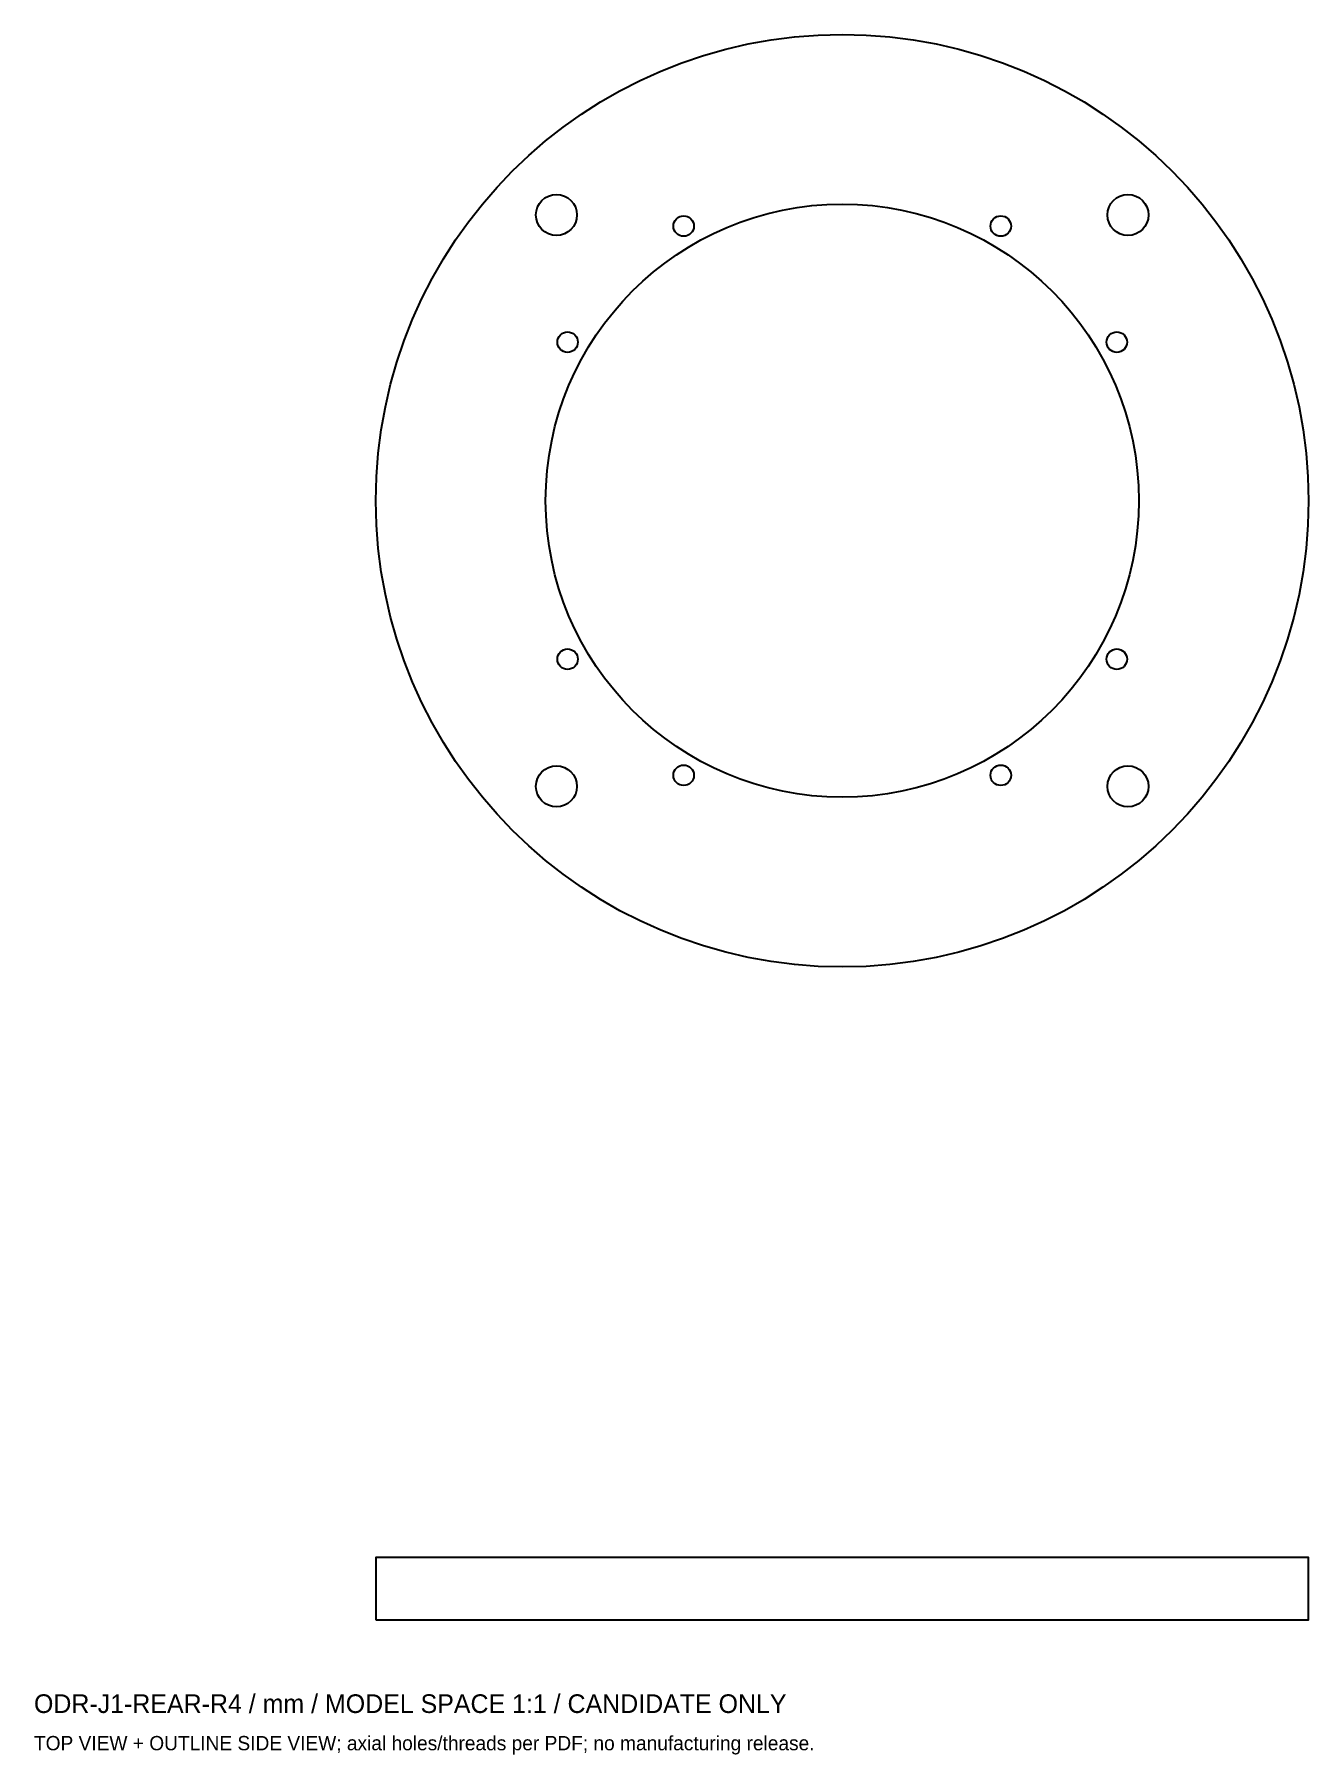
# Model space of a CAD drawing. Header units: millimetres. Extents: x -130 to 75, y -202 to 75.
import ezdxf

# ---------------------------------------------------------------- set-up
doc = ezdxf.new("R2010")
doc.units = ezdxf.units.MM
for name, color, linetype in [('CENTRE_THRU', 7, 'Continuous'), ('LEG_M6_CLEAR', 7, 'Continuous'), ('M4_TAP_DRILL', 7, 'Continuous'), ('OUTLINE', 7, 'Continuous')]:
    doc.layers.add(name, color=color, linetype=linetype)

msp = doc.modelspace()

# ---------------------------------------------------------------- linework, layer by layer
msp.add_lwpolyline([(-75.01, -180), (75.01, -180), (75.01, -169.97), (-75.01, -169.97)], close=True)
at = {"layer": 'CENTRE_THRU'}
msp.add_circle((0, 0), 47.7, dxfattribs=at)
at = {"layer": 'LEG_M6_CLEAR'}
for centre in [(-45.96, 45.96), (45.96, 45.96), (-45.96, -45.96), (45.96, -45.96)]:
    msp.add_circle(centre, 3.3, dxfattribs=at)
at = {"layer": 'M4_TAP_DRILL'}
for centre in [(-25.5, 44.17), (25.5, 44.17), (-44.17, 25.5), (44.17, 25.5), (-44.17, -25.5), (44.17, -25.5), (-25.5, -44.17), (25.5, -44.17)]:
    msp.add_circle(centre, 1.65, dxfattribs=at)
at = {"layer": 'OUTLINE'}
msp.add_circle((0, 0), 75, dxfattribs=at)

# ---------------------------------------------------------------- texts
for s, height, p in [('ODR-J1-REAR-R4 / mm / MODEL SPACE 1:1 / CANDIDATE ONLY', 3, (-130, -195)), ('TOP VIEW + OUTLINE SIDE VIEW; axial holes/threads per PDF; no manufacturing release.', 2.3, (-130, -201))]:
    msp.add_text(s, height=height).set_placement(p)

doc.saveas('drawing.dxf')
